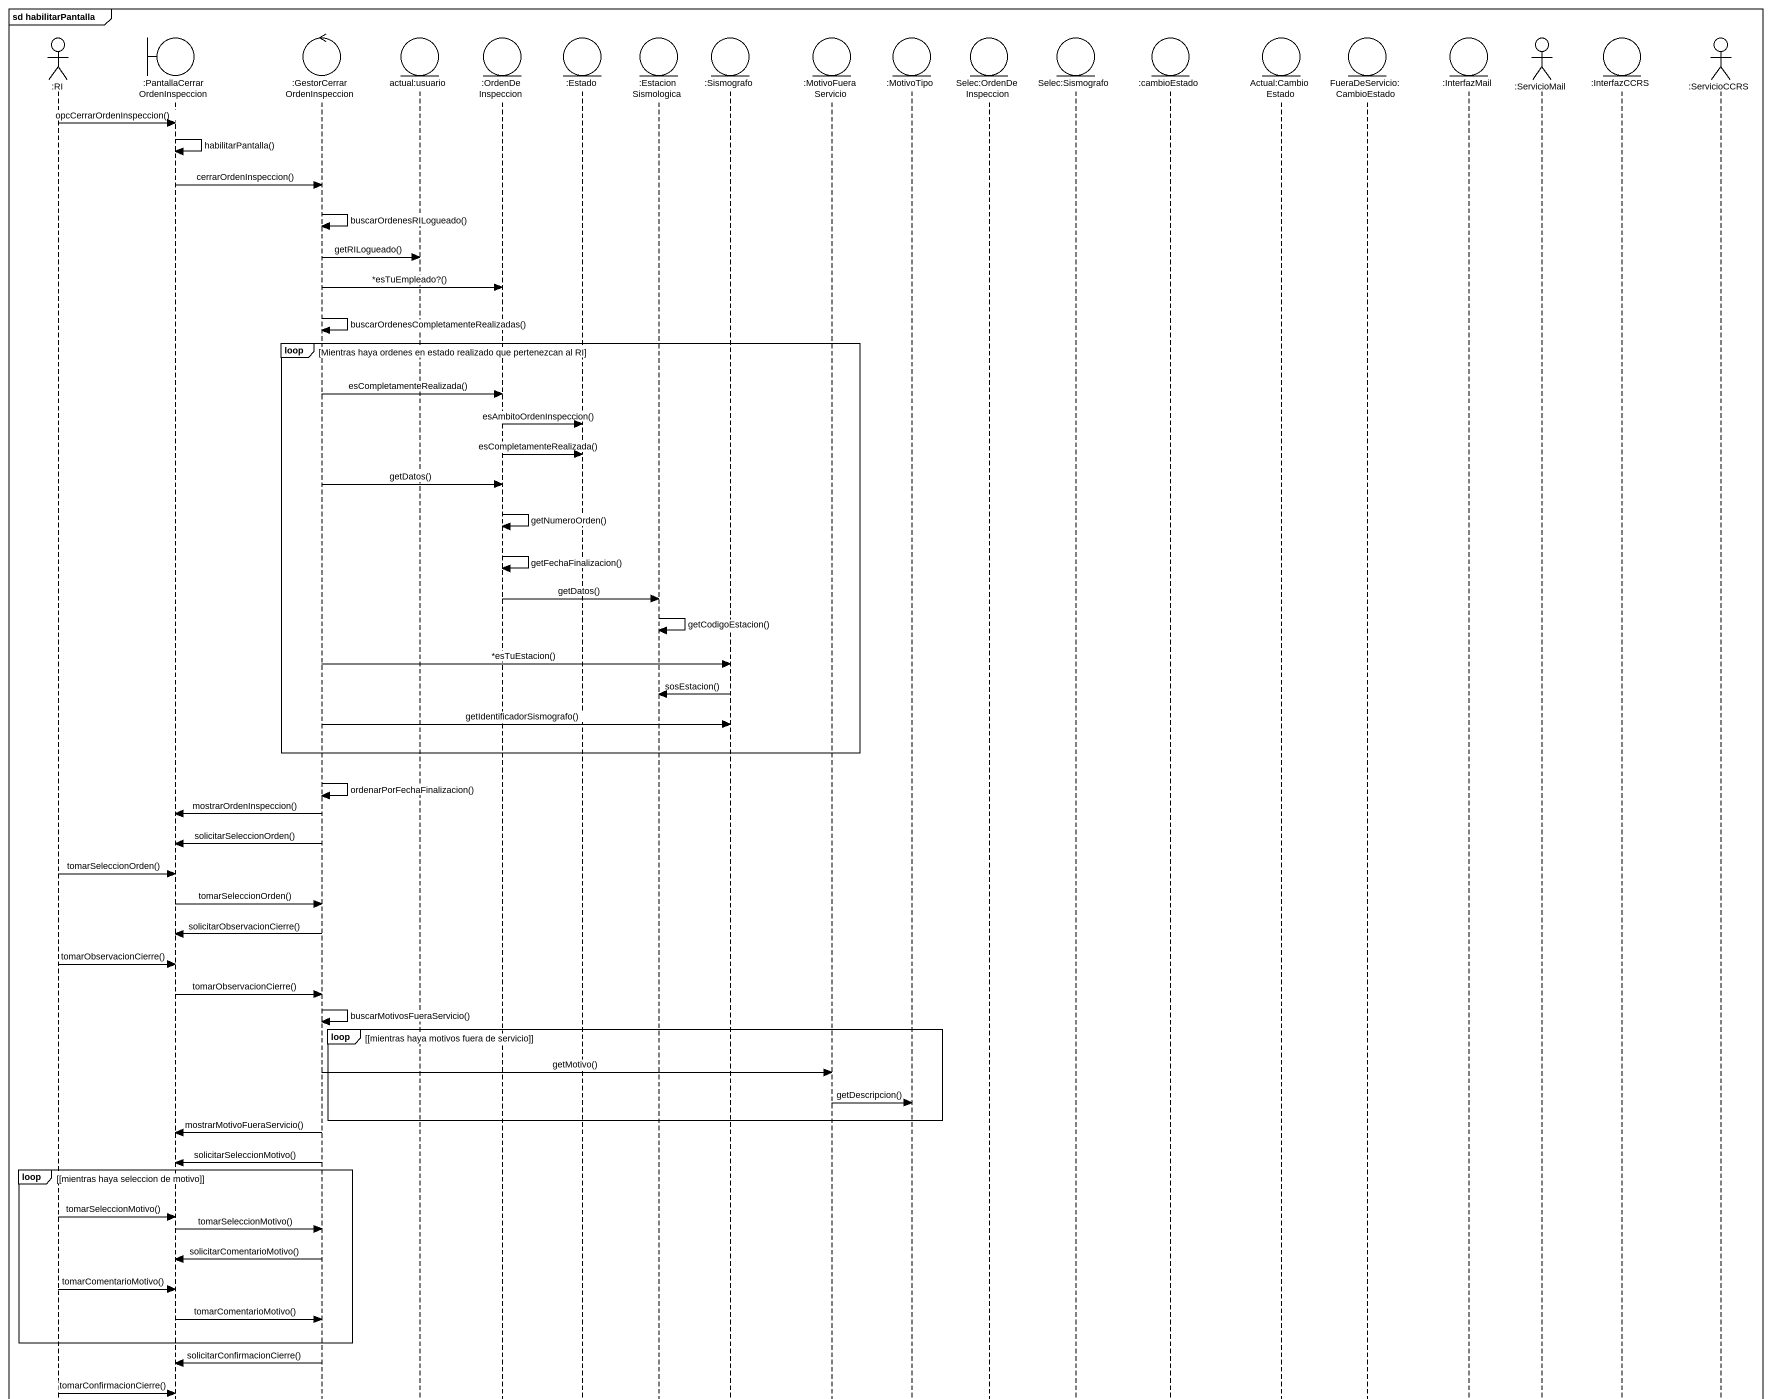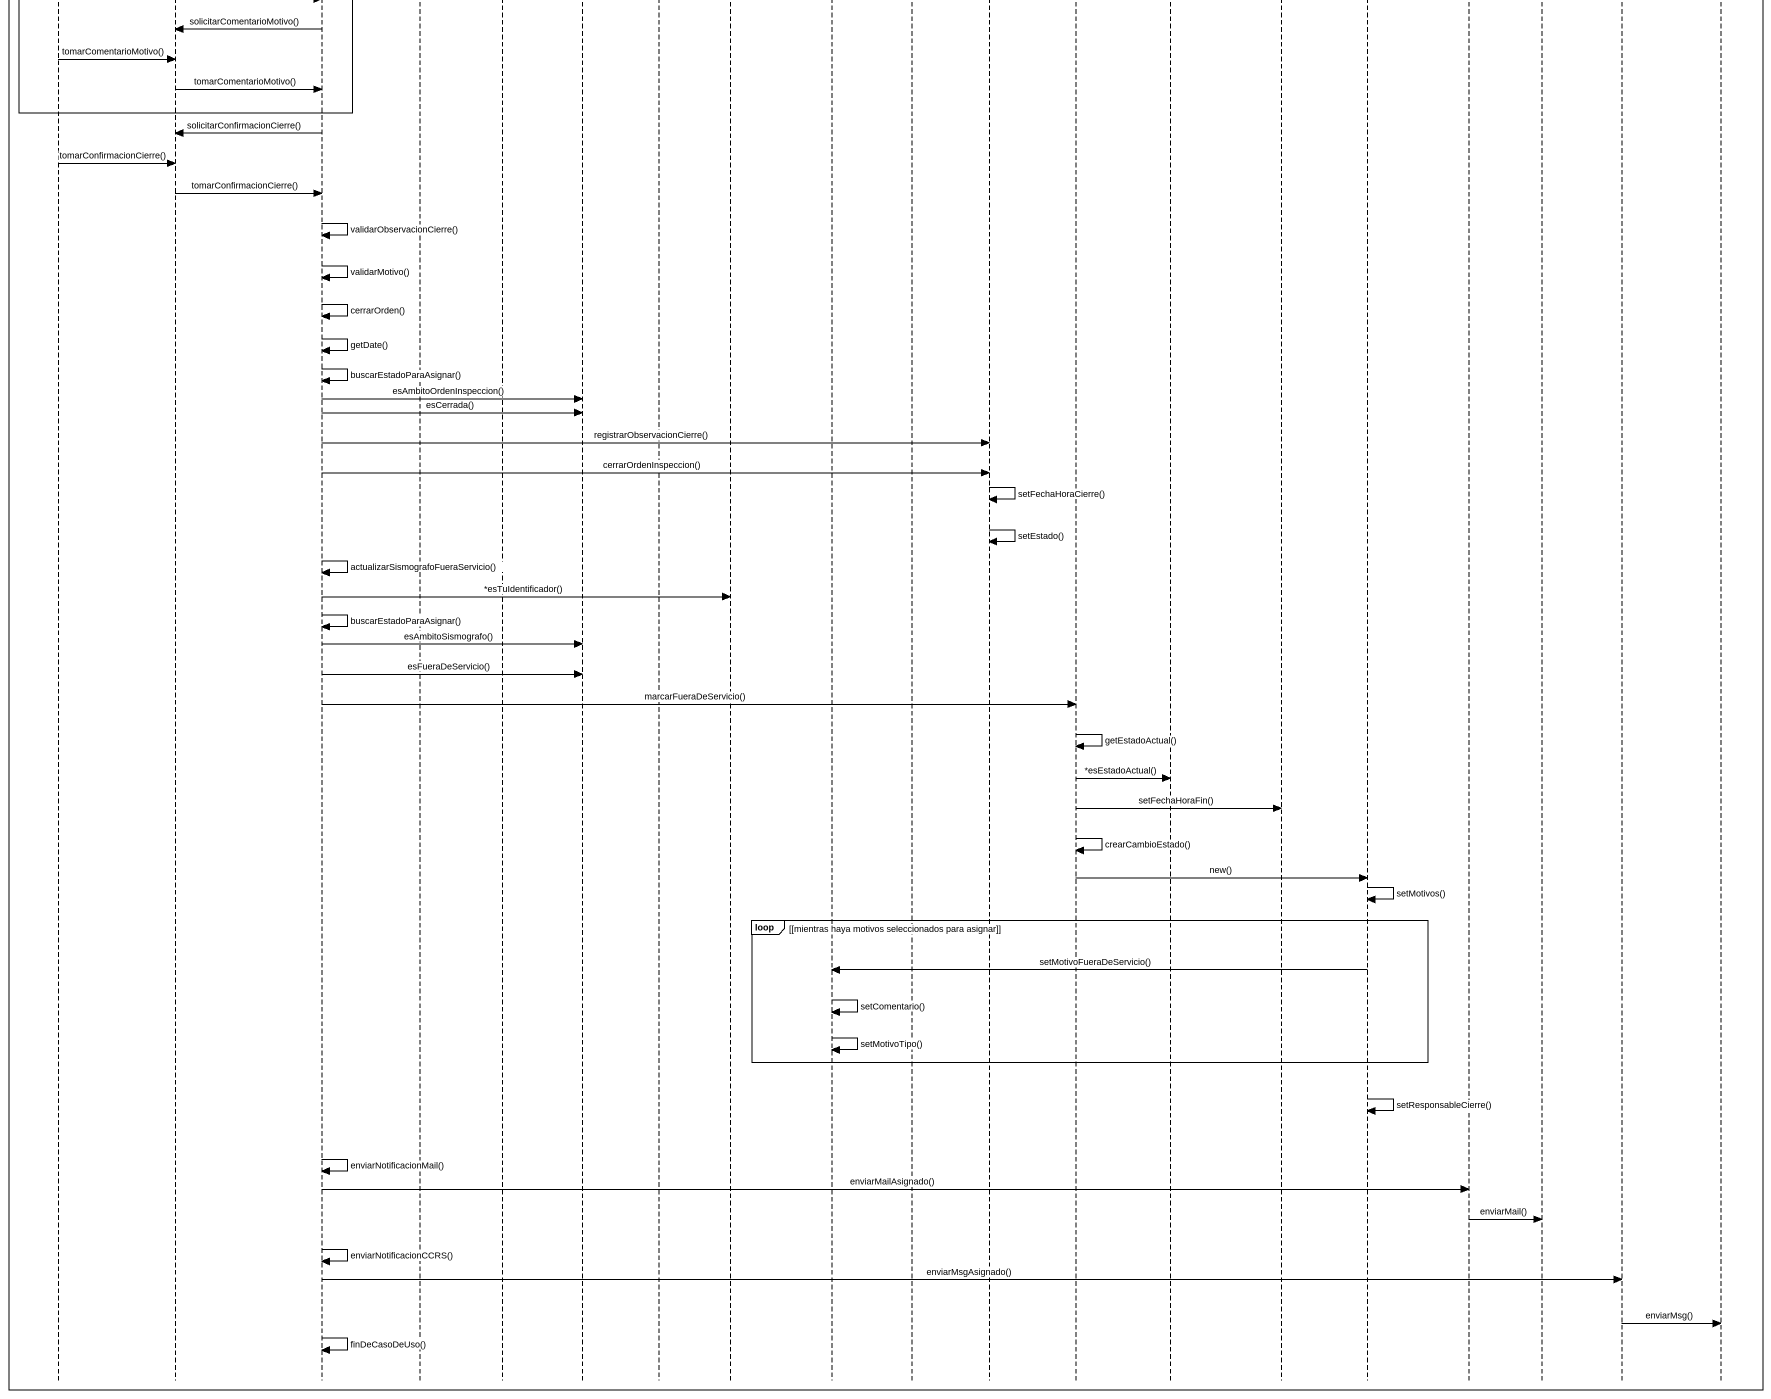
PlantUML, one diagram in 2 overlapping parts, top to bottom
@startuml
mainframe sd habilitarPantalla
hide footbox
actor ":RI" as RI
boundary ":PantallaCerrarOrdenInspeccion" as PantallaCerrarOrdenInspeccio
control ":GestorCerrarOrdenInspeccion" as GestorCerrarOrdenInspeccion
entity "actual:usuario" as actual_usuario
entity ":OrdenDeInspeccion" as OrdenDeInspeccion
entity ":Estado" as Estado
entity ":EstacionSismologica" as EstacionSismologica
entity ":Sismografo" as Sismografo
entity ":MotivoFueraServicio" as MotivoFueraServicio
entity ":MotivoTipo" as MotivoTipo
entity "Selec:OrdenDeInspeccion" as Selec_OrdenDeInspeccion
entity "Selec:Sismografo" as Selec_Sismografo
entity ":cambioEstado" as cambioEstado
entity "Actual:CambioEstado" as Actual_CambioEstado
entity "FueraDeServicio:CambioEstado" as FueraDeServicio_CambioEstado
entity ":InterfazMail" as InterfazMail
actor ":ServicioMail" as ServicioMail
entity ":InterfazCCRS" as InterfazCCRS
actor ":ServicioCCRS" as ServicioCCRS

RI -> PantallaCerrarOrdenInspeccio : opcCerrarOrdenInspeccion()
PantallaCerrarOrdenInspeccio -> PantallaCerrarOrdenInspeccio : habilitarPantalla()
PantallaCerrarOrdenInspeccio -> GestorCerrarOrdenInspeccion : cerrarOrdenInspeccion()
GestorCerrarOrdenInspeccion -> GestorCerrarOrdenInspeccion : buscarOrdenesRILogueado()
GestorCerrarOrdenInspeccion -> actual_usuario : getRILogueado()
GestorCerrarOrdenInspeccion -> OrdenDeInspeccion : *esTuEmpleado?()
GestorCerrarOrdenInspeccion -> GestorCerrarOrdenInspeccion : buscarOrdenesCompletamenteRealizadas()
loop Mientras haya ordenes en estado realizado que pertenezcan al RI
  GestorCerrarOrdenInspeccion -> OrdenDeInspeccion : esCompletamenteRealizada()
  OrdenDeInspeccion -> Estado : esAmbitoOrdenInspeccion()
  OrdenDeInspeccion -> Estado : esCompletamenteRealizada()
  GestorCerrarOrdenInspeccion -> OrdenDeInspeccion : getDatos()
  OrdenDeInspeccion -> OrdenDeInspeccion : getNumeroOrden()
  OrdenDeInspeccion -> OrdenDeInspeccion : getFechaFinalizacion()
  OrdenDeInspeccion -> EstacionSismologica : getDatos()
  EstacionSismologica -> EstacionSismologica : getCodigoEstacion()
  GestorCerrarOrdenInspeccion -> Sismografo : *esTuEstacion()
  Sismografo -> EstacionSismologica : sosEstacion()
  GestorCerrarOrdenInspeccion -> Sismografo : getIdentificadorSismografo()
end
GestorCerrarOrdenInspeccion -> GestorCerrarOrdenInspeccion : ordenarPorFechaFinalizacion()
GestorCerrarOrdenInspeccion -> PantallaCerrarOrdenInspeccio : mostrarOrdenInspeccion()
GestorCerrarOrdenInspeccion -> PantallaCerrarOrdenInspeccio : solicitarSeleccionOrden()
RI -> PantallaCerrarOrdenInspeccio : tomarSeleccionOrden()
PantallaCerrarOrdenInspeccio -> GestorCerrarOrdenInspeccion : tomarSeleccionOrden()
GestorCerrarOrdenInspeccion -> PantallaCerrarOrdenInspeccio : solicitarObservacionCierre()
RI -> PantallaCerrarOrdenInspeccio : tomarObservacionCierre()
PantallaCerrarOrdenInspeccio -> GestorCerrarOrdenInspeccion : tomarObservacionCierre()
GestorCerrarOrdenInspeccion -> GestorCerrarOrdenInspeccion : buscarMotivosFueraServicio()
loop [mientras haya motivos fuera de servicio]
  GestorCerrarOrdenInspeccion -> MotivoFueraServicio : getMotivo()
  MotivoFueraServicio -> MotivoTipo : getDescripcion()
end
GestorCerrarOrdenInspeccion -> PantallaCerrarOrdenInspeccio : mostrarMotivoFueraServicio()
GestorCerrarOrdenInspeccion -> PantallaCerrarOrdenInspeccio : solicitarSeleccionMotivo()
loop [mientras haya seleccion de motivo]
  RI -> PantallaCerrarOrdenInspeccio : tomarSeleccionMotivo()
  PantallaCerrarOrdenInspeccio -> GestorCerrarOrdenInspeccion : tomarSeleccionMotivo()
  GestorCerrarOrdenInspeccion -> PantallaCerrarOrdenInspeccio : solicitarComentarioMotivo()
  RI -> PantallaCerrarOrdenInspeccio : tomarComentarioMotivo()
  PantallaCerrarOrdenInspeccio -> GestorCerrarOrdenInspeccion : tomarComentarioMotivo()
end
GestorCerrarOrdenInspeccion -> PantallaCerrarOrdenInspeccio : solicitarConfirmacionCierre()
RI -> PantallaCerrarOrdenInspeccio : tomarConfirmacionCierre()
PantallaCerrarOrdenInspeccio -> GestorCerrarOrdenInspeccion : tomarConfirmacionCierre()
GestorCerrarOrdenInspeccion -> GestorCerrarOrdenInspeccion : validarObservacionCierre()
GestorCerrarOrdenInspeccion -> GestorCerrarOrdenInspeccion : validarMotivo()
GestorCerrarOrdenInspeccion -> GestorCerrarOrdenInspeccion : cerrarOrden()
GestorCerrarOrdenInspeccion -> GestorCerrarOrdenInspeccion : getDate()
GestorCerrarOrdenInspeccion -> GestorCerrarOrdenInspeccion : buscarEstadoParaAsignar()
GestorCerrarOrdenInspeccion -> Estado : esAmbitoOrdenInspeccion()
GestorCerrarOrdenInspeccion -> Estado : esCerrada()
GestorCerrarOrdenInspeccion -> Selec_OrdenDeInspeccion : registrarObservacionCierre()
GestorCerrarOrdenInspeccion -> Selec_OrdenDeInspeccion : cerrarOrdenInspeccion()
Selec_OrdenDeInspeccion -> Selec_OrdenDeInspeccion : setFechaHoraCierre()
Selec_OrdenDeInspeccion -> Selec_OrdenDeInspeccion : setEstado()
GestorCerrarOrdenInspeccion -> GestorCerrarOrdenInspeccion : actualizarSismografoFueraServicio()
GestorCerrarOrdenInspeccion -> Sismografo : *esTuIdentificador()
GestorCerrarOrdenInspeccion -> GestorCerrarOrdenInspeccion : buscarEstadoParaAsignar()
GestorCerrarOrdenInspeccion -> Estado : esAmbitoSismografo()
GestorCerrarOrdenInspeccion -> Estado : esFueraDeServicio()
GestorCerrarOrdenInspeccion -> Selec_Sismografo : marcarFueraDeServicio()
Selec_Sismografo -> Selec_Sismografo : getEstadoActual()
Selec_Sismografo -> cambioEstado : *esEstadoActual()
Selec_Sismografo -> Actual_CambioEstado : setFechaHoraFin()
Selec_Sismografo -> Selec_Sismografo : crearCambioEstado()
Selec_Sismografo -> FueraDeServicio_CambioEstado : new()
FueraDeServicio_CambioEstado -> FueraDeServicio_CambioEstado : setMotivos()
loop [mientras haya motivos seleccionados para asignar]
  FueraDeServicio_CambioEstado -> MotivoFueraServicio : setMotivoFueraDeServicio()
  MotivoFueraServicio -> MotivoFueraServicio : setComentario()
  MotivoFueraServicio -> MotivoFueraServicio : setMotivoTipo()
end
FueraDeServicio_CambioEstado -> FueraDeServicio_CambioEstado : setResponsableCierre()
GestorCerrarOrdenInspeccion -> GestorCerrarOrdenInspeccion : enviarNotificacionMail()
GestorCerrarOrdenInspeccion -> InterfazMail : enviarMailAsignado()
InterfazMail -> ServicioMail : enviarMail()
GestorCerrarOrdenInspeccion -> GestorCerrarOrdenInspeccion : enviarNotificacionCCRS()
GestorCerrarOrdenInspeccion -> InterfazCCRS : enviarMsgAsignado()
InterfazCCRS -> ServicioCCRS : enviarMsg()
GestorCerrarOrdenInspeccion -> GestorCerrarOrdenInspeccion : finDeCasoDeUso()
@enduml
